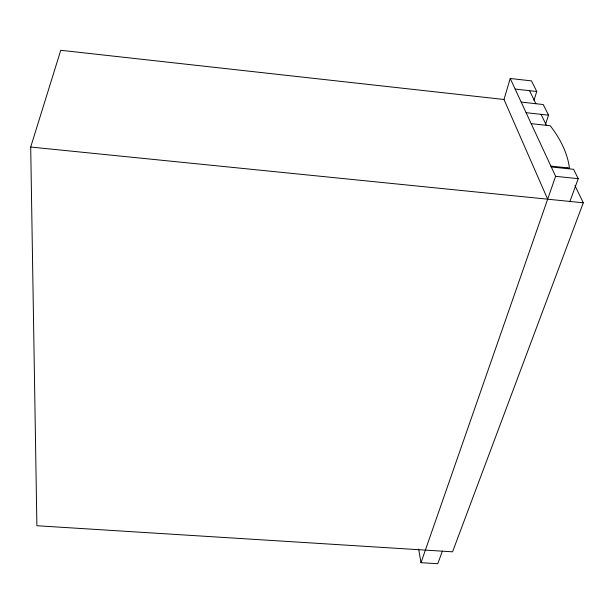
<?xml version="1.0" encoding="UTF-8"?>
<svg xmlns="http://www.w3.org/2000/svg" width="614" height="614" viewBox="0 0 614 614"><rect width="100%" height="100%" fill="white"/><g stroke="black" fill="none" stroke-linecap="round" stroke-linejoin="round"><path stroke-width="0.92" d="M547.65 199.197L504.002 99.483L510.234 78.477L531.478 80.887L536.759 91.501L533.965 100.312M574.942 185.566L583.3 202.789L452.556 551.817L36.886 525.737L30.7 147.038L60.755 50.287L504.002 99.483M545.562 124.166L548.532 115.156L543.244 104.533L521.186 102.085M442.356 551.172L437.782 563.713L420.997 562.685L555.616 176.333L510.234 78.477M569.93 201.438L578.234 178.666L573.599 169.295L551.272 166.97M30.7 147.038L583.3 202.789M555.616 176.333L578.234 178.666M550.873 166.11L569.439 168.052A258.924 121.664 9.9 0 0 550.205 125.74L531.194 123.667M526.098 112.692L548.532 115.156M515.146 89.076L536.759 91.501M529.567 90.695L535.899 103.72M541.064 114.334L546.406 125.325M567.075 167.806L567.489 168.658M418.656 549.1L420.997 562.685"/></g></svg>
